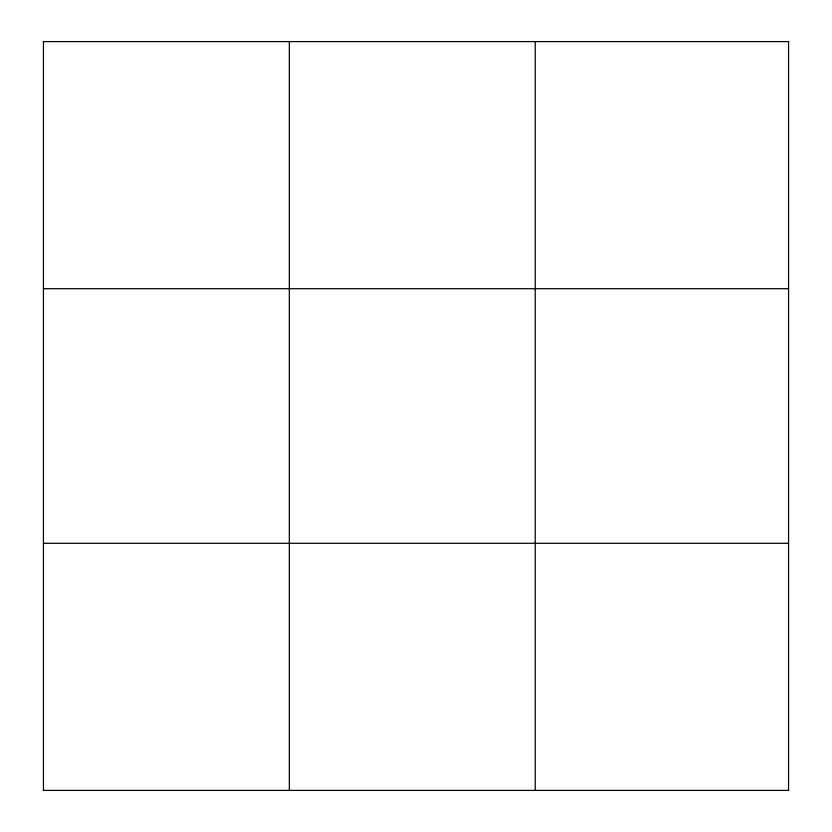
<?xml version="1.0" encoding="UTF-8"?>
<svg xmlns="http://www.w3.org/2000/svg" width="832" height="832" viewBox="0 0 832 832"><rect width="100%" height="100%" fill="white"/><g stroke="black" fill="none" stroke-linecap="round" stroke-linejoin="round"><path stroke-width="1.25" d="M289.328 41.6L289.328 790.4M535.226 41.6L535.226 790.4M43.43 288.704L788.57 288.704M43.43 543.296L788.57 543.296M788.57 41.6L788.57 790.4L43.43 790.4L43.43 41.6L788.57 41.6"/></g></svg>
